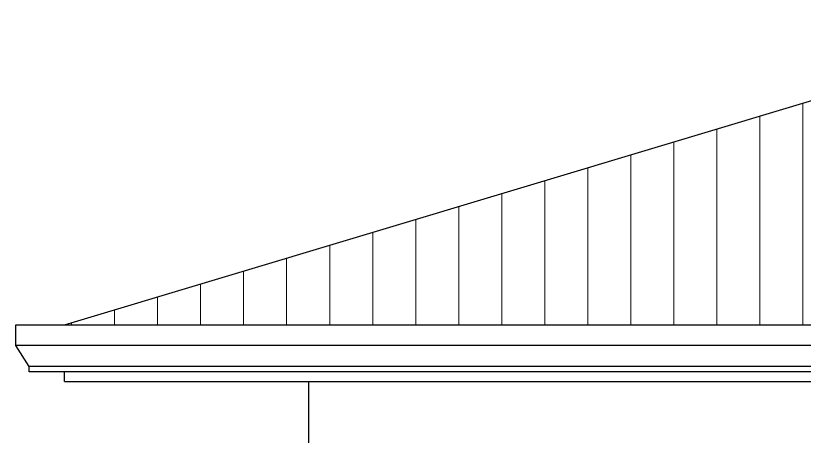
# Model space of a CAD drawing. Header units: millimetres. Extents: x 2002 to 2114, y 811 to 859.
# Drawn here: x 2026.403 to 2029.313, y 820.145 to 821.696 of the extents above; entities that cross this region are included whole.
import ezdxf

# ---------------------------------------------------------------- set-up
doc = ezdxf.new("R2010")
doc.units = ezdxf.units.MM
doc.header["$LTSCALE"] = 0.04
doc.layers.add('02', color=1, linetype='Continuous')
doc.layers.add('chiaro', color=252, linetype='Continuous')
doc.layers.add('0_Num_Penna__10', color=1, linetype='Continuous', lineweight=13)

msp = doc.modelspace()

# ---------------------------------------------------------------- hatches: boundary and pattern name
at = {"layer": '0_Num_Penna__10'}
h = msp.add_hatch(dxfattribs=at)
h.set_pattern_fill('ANSI31', color=256, scale=0.05, angle=45, style=0)
h.set_pattern_definition([(90, (393.54775, -316.10519), (-0.15875, -2e-16), [])])
h.paths.add_polyline_path([(2029.8831, 820.5557), (2033.6831, 821.6957), (2030.3831, 821.6957), (2026.5831, 820.5557), (2029.7031, 820.5557)])

# ---------------------------------------------------------------- linework, layer by layer
at = {"layer": '02'}
for p, q in [((2026.5831, 820.5557), (2030.3831, 821.6957)), ((2026.4031, 820.5557), (2029.7031, 820.5557)), ((2026.4531, 820.3819), (2026.4531, 820.4019)), ((2026.5831, 820.3819), (2026.4531, 820.3819)), ((2026.5831, 820.3469), (2026.5831, 820.3819)), ((2029.7531, 820.3819), (2026.5831, 820.3819)), ((2026.5831, 820.3469), (2029.8831, 820.3469)), ((2027.4831, 820.3469), (2027.4831, 818.4669))]:
    msp.add_line(p, q, dxfattribs=at)
msp.add_lwpolyline([(2026.4531, 820.4019), (2026.4031, 820.4795), (2026.4031, 820.5557)], dxfattribs=at)
at = {"layer": 'chiaro'}
for p, q in [((2029.7031, 820.4795), (2026.4031, 820.4795)), ((2029.7531, 820.4019), (2026.4531, 820.4019))]:
    msp.add_line(p, q, dxfattribs=at)

doc.saveas('drawing.dxf')
